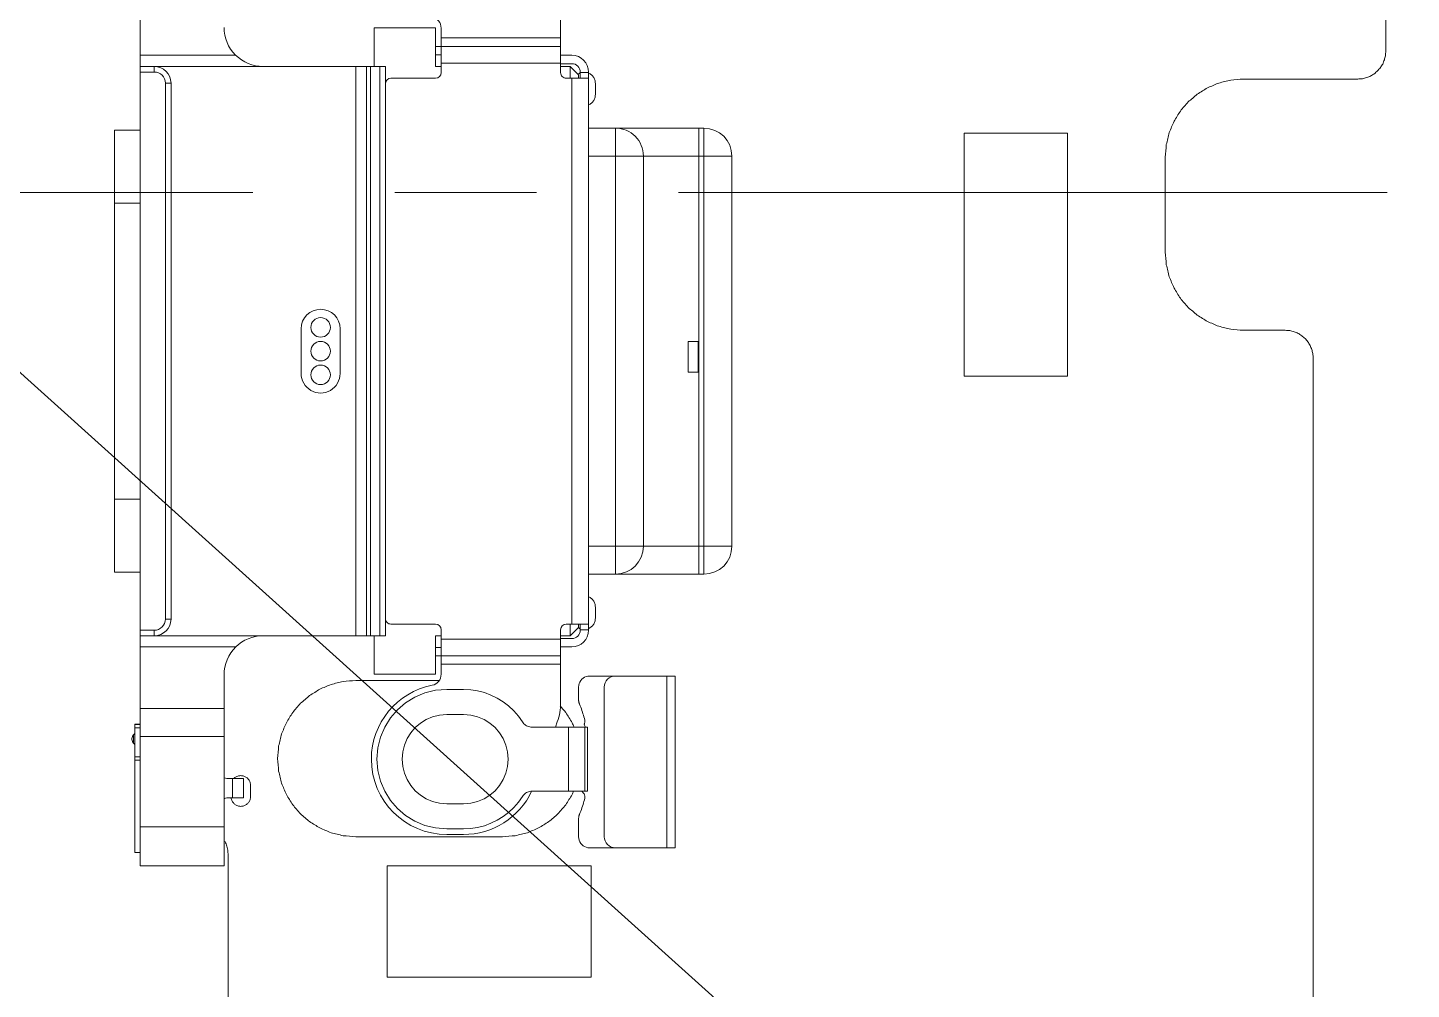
# Model space of a CAD drawing. Header units: millimetres. Extents: x 1863 to 2194, y 977 to 1295.
# Drawn here: x 2047.69 to 2072.48, y 1102.93 to 1120.16 of the extents above; entities that cross this region are included whole.
import ezdxf

# ---------------------------------------------------------------- set-up
doc = ezdxf.new("R2010")
doc.units = ezdxf.units.MM
doc.linetypes.add('CENTERX2', pattern=[101.6, 63.5, -12.7, 12.7, -12.7])
doc.layers.add('05 Tray 實際版框', color=220, linetype='Continuous', lineweight=25)
doc.layers.add('2', color=7, linetype='Continuous', true_color=0xffffff)
doc.layers.add('BMLJ', color=4, linetype='Continuous')
doc.layers.get('0').off()

# ---------------------------------------------------------------- blocks, each defined once
blk = doc.blocks.new('A$C1B9535D9')
at = {"layer": '2', "color": 35, "linetype": 'Continuous', "lineweight": 18}
for p, q in [((39.238, 17.536), (46.229, 17.536)), ((39.238, 17.536), (39.238, 14.968)), ((46.229, 14.968), (46.229, 17.536)), ((46.729, 17.036), (38.738, 17.036)), ((38.738, 14.968), (38.738, 17.036)), ((38.738, 16.944), (46.729, 16.944)), ((42.56, 16.756), (42.56, 16.934)), ((42.56, 16.934), (43.11, 16.934)), ((43.11, 16.934), (43.11, 16.756)), ((46.729, 17.036), (46.729, 14.968)), ((42.56, 16.756), (43.11, 16.756)), ((48.553, 16.519), (51.632, 16.519)), ((48.553, 16.369), (48.553, 16.519)), ((48.553, 16.369), (48.553, 14.99)), ((51.632, 16.369), (48.553, 16.369)), ((51.632, 14.99), (51.632, 16.519)), ((46.229, 15.951), (39.238, 15.951)), ((46.729, 15.454), (38.738, 15.454)), ((48.753, 15.251), (51.432, 15.251)), ((37.733, 14.969), (47.733, 14.969)), ((37.743, 14.969), (37.743, 14.819)), ((37.843, 14.969), (37.843, 14.569)), ((47.623, 14.969), (47.623, 14.569)), ((47.723, 14.969), (47.723, 14.819)), ((48.555, 14.958), (48.553, 14.99)), ((48.563, 14.927), (48.555, 14.958)), ((48.563, 14.927), (48.575, 14.899)), ((48.575, 14.899), (48.591, 14.872)), ((48.611, 14.849), (48.591, 14.872)), ((49.228, 14.869), (49.257, 14.878)), ((49.257, 14.878), (49.286, 14.886)), ((49.316, 14.894), (49.286, 14.886)), ((49.316, 14.894), (49.345, 14.901)), ((49.345, 14.901), (49.358, 14.903)), ((49.372, 14.903), (49.358, 14.903)), ((49.372, 14.903), (49.385, 14.902)), ((49.398, 14.899), (49.385, 14.902)), ((49.41, 14.894), (49.398, 14.899)), ((49.41, 14.894), (49.418, 14.89)), ((49.468, 13.955), (49.468, 14.949)), ((49.468, 14.949), (50.618, 14.949)), ((50.618, 14.901), (49.468, 14.901)), ((50.618, 13.955), (50.618, 14.949)), ((50.618, 14.846), (50.654, 14.88)), ((50.654, 14.88), (50.664, 14.888)), ((50.664, 14.888), (50.676, 14.894)), ((50.676, 14.894), (50.688, 14.899)), ((50.7, 14.902), (50.688, 14.899)), ((50.7, 14.902), (50.714, 14.903)), ((50.727, 14.903), (50.714, 14.903)), ((50.727, 14.903), (50.74, 14.901)), ((50.74, 14.901), (50.77, 14.894)), ((50.77, 14.894), (50.799, 14.886)), ((50.799, 14.886), (50.828, 14.878)), ((50.828, 14.878), (50.857, 14.87)), ((51.574, 14.849), (51.594, 14.872)), ((51.61, 14.899), (51.594, 14.872)), ((51.61, 14.899), (51.622, 14.927)), ((51.63, 14.958), (51.622, 14.927)), ((51.632, 14.99), (51.63, 14.958)), ((37.433, 14.669), (37.433, 14.469)), ((37.583, 14.669), (37.583, 14.469)), ((37.783, 14.789), (37.633, 14.639)), ((37.633, 14.639), (37.633, 14.469)), ((37.843, 14.639), (37.633, 14.639)), ((37.733, 14.819), (37.843, 14.819)), ((37.783, 14.789), (37.843, 14.789)), ((47.623, 14.669), (37.843, 14.669)), ((47.733, 14.819), (47.623, 14.819)), ((47.623, 14.789), (47.683, 14.789)), ((47.833, 14.639), (47.623, 14.639)), ((47.833, 14.639), (47.683, 14.789)), ((47.833, 14.639), (47.833, 14.469)), ((47.883, 14.669), (47.883, 14.469)), ((48.033, 14.669), (48.033, 14.469)), ((48.611, 14.849), (48.635, 14.829)), ((48.661, 14.813), (48.635, 14.829)), ((48.69, 14.801), (48.661, 14.813)), ((48.69, 14.801), (48.72, 14.793)), ((48.753, 14.79), (48.72, 14.793)), ((48.753, 14.79), (48.979, 14.79)), ((48.987, 14.791), (48.979, 14.79)), ((48.995, 14.791), (48.987, 14.791)), ((48.995, 14.791), (49.004, 14.792)), ((49.011, 14.793), (49.004, 14.792)), ((49.019, 14.795), (49.011, 14.793)), ((49.027, 14.797), (49.019, 14.795)), ((49.035, 14.799), (49.027, 14.797)), ((49.043, 14.801), (49.035, 14.799)), ((49.05, 14.804), (49.043, 14.801)), ((49.05, 14.804), (49.058, 14.807)), ((49.086, 14.819), (49.058, 14.807)), ((49.086, 14.819), (49.114, 14.83)), ((49.114, 14.83), (49.142, 14.841)), ((49.142, 14.841), (49.171, 14.851)), ((49.171, 14.851), (49.199, 14.86)), ((49.228, 14.869), (49.199, 14.86)), ((50.857, 14.87), (50.886, 14.861)), ((50.915, 14.851), (50.886, 14.861)), ((50.915, 14.851), (50.943, 14.841)), ((50.943, 14.841), (50.972, 14.83)), ((50.972, 14.83), (51, 14.819)), ((51, 14.819), (51.028, 14.807)), ((51.028, 14.807), (51.035, 14.804)), ((51.035, 14.804), (51.043, 14.801)), ((51.043, 14.801), (51.051, 14.799)), ((51.051, 14.799), (51.058, 14.797)), ((51.066, 14.795), (51.058, 14.797)), ((51.066, 14.795), (51.074, 14.794)), ((51.074, 14.794), (51.082, 14.793)), ((51.082, 14.793), (51.09, 14.792)), ((51.09, 14.792), (51.098, 14.791)), ((51.106, 14.791), (51.098, 14.791)), ((51.106, 14.791), (51.432, 14.79)), ((51.432, 14.79), (51.465, 14.793)), ((51.496, 14.801), (51.465, 14.793)), ((51.496, 14.801), (51.525, 14.813)), ((51.525, 14.813), (51.551, 14.829)), ((51.574, 14.849), (51.551, 14.829)), ((37.743, 14.469), (36.434, 14.469)), ((37.123, 14.469), (37.123, 12.328)), ((37.273, 14.469), (37.273, 12.228)), ((37.573, 12.328), (37.573, 14.469)), ((47.723, 14.469), (49.032, 14.469)), ((47.893, 12.328), (47.893, 14.469)), ((48.193, 14.469), (48.193, 12.228)), ((48.343, 14.469), (48.343, 12.328)), ((49.374, 14.408), (49.468, 14.374)), ((50.618, 14.612), (49.468, 14.612)), ((49.452, 13.876), (49.459, 13.895)), ((49.459, 13.895), (49.464, 13.914)), ((49.464, 13.914), (49.467, 13.934)), ((49.467, 13.934), (49.468, 13.955)), ((50.618, 13.955), (50.619, 13.934)), ((50.619, 13.934), (50.622, 13.914)), ((50.622, 13.914), (50.627, 13.895)), ((50.627, 13.895), (50.634, 13.876)), ((49.175, 13.628), (49.271, 13.711)), ((49.271, 13.711), (49.375, 13.785)), ((49.375, 13.785), (49.392, 13.797)), ((49.392, 13.797), (49.407, 13.81)), ((49.407, 13.81), (49.421, 13.825)), ((49.421, 13.825), (49.433, 13.841)), ((49.433, 13.841), (49.443, 13.858)), ((49.443, 13.858), (49.452, 13.876)), ((50.634, 13.876), (50.642, 13.858)), ((50.642, 13.858), (50.653, 13.841)), ((50.653, 13.841), (50.665, 13.825)), ((50.665, 13.825), (50.679, 13.81)), ((50.679, 13.81), (50.694, 13.797)), ((50.694, 13.797), (50.711, 13.785)), ((50.711, 13.785), (50.815, 13.711)), ((50.815, 13.711), (50.911, 13.628)), ((48.948, 13.332), (49.014, 13.438)), ((49.014, 13.438), (49.09, 13.537)), ((49.09, 13.537), (49.175, 13.628)), ((49.675, 13.439), (49.57, 13.374)), ((49.79, 13.487), (49.675, 13.439)), ((49.913, 13.518), (49.79, 13.487)), ((50.043, 13.528), (49.913, 13.518)), ((50.173, 13.518), (50.043, 13.528)), ((50.296, 13.487), (50.173, 13.518)), ((50.41, 13.439), (50.296, 13.487)), ((50.515, 13.374), (50.41, 13.439)), ((50.911, 13.628), (50.996, 13.537)), ((50.996, 13.537), (51.072, 13.438)), ((51.072, 13.438), (51.138, 13.332)), ((48.85, 13.103), (48.894, 13.22)), ((48.894, 13.22), (48.948, 13.332)), ((49.397, 13.201), (49.332, 13.096)), ((49.477, 13.294), (49.397, 13.201)), ((49.57, 13.374), (49.477, 13.294)), ((50.609, 13.294), (50.515, 13.374)), ((50.689, 13.201), (50.609, 13.294)), ((50.754, 13.096), (50.689, 13.201)), ((51.138, 13.332), (51.192, 13.22)), ((51.192, 13.22), (51.236, 13.102)), ((48.8, 12.857), (48.819, 12.981)), ((48.819, 12.981), (48.85, 13.103)), ((49.284, 12.981), (49.253, 12.858)), ((49.332, 13.096), (49.284, 12.981)), ((50.802, 12.981), (50.754, 13.096)), ((50.832, 12.858), (50.802, 12.981)), ((51.236, 13.102), (51.267, 12.981)), ((51.267, 12.981), (51.286, 12.856)), ((48.793, 12.729), (48.8, 12.857)), ((48.793, 12.428), (48.793, 12.729)), ((49.253, 12.858), (49.243, 12.729)), ((49.243, 12.729), (49.243, 12.428)), ((50.843, 12.729), (50.832, 12.858)), ((50.843, 12.428), (50.843, 12.729)), ((51.286, 12.856), (51.293, 12.729)), ((51.293, 12.729), (51.293, 12.428)), ((51.393, 12.428), (51.393, 12.728)), ((48.809, 12.226), (48.793, 12.428)), ((49.243, 12.428), (49.253, 12.299)), ((50.832, 12.299), (50.843, 12.428)), ((51.293, 12.428), (51.276, 12.226)), ((36.943, 12.229), (37.633, 12.229)), ((36.943, 11.129), (36.943, 12.229)), ((37.743, 12.328), (36.944, 12.328)), ((37.423, 12.228), (37.423, 12.328)), ((37.633, 12.328), (37.633, 12.229)), ((37.843, 11.429), (37.843, 12.228)), ((47.623, 11.429), (47.623, 12.228)), ((48.522, 12.328), (47.723, 12.328)), ((47.833, 12.328), (47.833, 12.229)), ((47.833, 12.229), (48.523, 12.229)), ((48.043, 12.228), (48.043, 12.328)), ((48.523, 12.229), (48.523, 11.129)), ((48.857, 12.033), (48.809, 12.226)), ((49.253, 12.299), (49.284, 12.176)), ((49.284, 12.176), (49.332, 12.061)), ((50.754, 12.061), (50.802, 12.176)), ((50.802, 12.176), (50.832, 12.299)), ((51.276, 12.226), (51.229, 12.033)), ((48.932, 11.854), (48.857, 12.033)), ((49.332, 12.061), (49.397, 11.956)), ((49.397, 11.956), (49.477, 11.863)), ((50.609, 11.863), (50.689, 11.956)), ((50.689, 11.956), (50.754, 12.061)), ((51.229, 12.033), (51.153, 11.854)), ((49.034, 11.69), (48.932, 11.854)), ((49.159, 11.545), (49.034, 11.69)), ((49.477, 11.863), (49.57, 11.783)), ((49.57, 11.783), (49.675, 11.718)), ((49.675, 11.718), (49.79, 11.67)), ((49.79, 11.67), (49.913, 11.639)), ((50.173, 11.639), (50.296, 11.67)), ((50.296, 11.67), (50.41, 11.718)), ((50.41, 11.718), (50.515, 11.783)), ((50.515, 11.783), (50.609, 11.863)), ((51.052, 11.69), (50.927, 11.545)), ((51.153, 11.854), (51.052, 11.69)), ((49.305, 11.42), (49.159, 11.545)), ((49.469, 11.318), (49.305, 11.42)), ((49.913, 11.639), (50.043, 11.629)), ((50.043, 11.629), (50.173, 11.639)), ((50.781, 11.42), (50.617, 11.318)), ((50.927, 11.545), (50.781, 11.42)), ((37.633, 6.939), (37.633, 11.329)), ((37.633, 11.329), (47.833, 11.329)), ((47.833, 11.229), (37.633, 11.229)), ((47.833, 11.329), (47.833, 6.939)), ((49.648, 11.243), (49.469, 11.318)), ((49.84, 11.195), (49.648, 11.243)), ((50.043, 11.179), (49.84, 11.195)), ((50.246, 11.195), (50.043, 11.179)), ((50.438, 11.243), (50.246, 11.195)), ((50.617, 11.318), (50.438, 11.243)), ((36.943, 11.129), (37.633, 11.129)), ((37.633, 11.06), (47.833, 11.06)), ((47.833, 10.989), (37.633, 10.989)), ((47.833, 11.129), (48.523, 11.129)), ((47.833, 10.799), (37.633, 10.799)), ((43.133, 10.519), (42.333, 10.519)), ((42.333, 9.819), (43.133, 9.819)), ((50.388, 8.489), (50.388, 8.789)), ((50.388, 8.789), (50.738, 8.789)), ((50.738, 8.789), (50.738, 8.489)), ((37.433, 6.939), (37.433, 8.649)), ((48.033, 8.649), (48.033, 6.939)), ((51.953, 8.439), (48.533, 8.439)), ((49.135, 6.939), (49.135, 8.439)), ((49.635, 8.439), (49.635, 6.939)), ((50.738, 8.589), (50.388, 8.589)), ((50.738, 8.566), (50.741, 8.566)), ((51.258, 8.439), (51.258, 6.939)), ((51.953, 6.939), (51.953, 8.439)), ((37.933, 7.489), (47.533, 7.489)), ((37.933, 7.389), (37.933, 7.489)), ((47.533, 7.389), (47.533, 7.489)), ((37.733, 7.189), (37.633, 7.189)), ((37.733, 6.939), (37.733, 7.189)), ((37.933, 7.389), (47.533, 7.389)), ((47.733, 7.189), (47.833, 7.189)), ((47.733, 6.939), (47.733, 7.189)), ((33.513, 6.939), (37.433, 6.939)), ((37.433, 6.939), (51.953, 6.939)), ((38.777, 6.939), (38.777, 6.478)), ((40.083, 6.478), (40.083, 6.939)), ((45.384, 6.939), (45.384, 6.478)), ((46.69, 6.478), (46.69, 6.939)), ((49.413, 6.939), (49.413, 6.839)), ((51.713, 6.839), (49.413, 6.839)), ((49.424, 6.839), (49.424, 6.939)), ((49.483, 6.939), (49.483, 6.839)), ((49.755, 6.819), (49.608, 6.819)), ((49.692, 6.789), (49.671, 6.789)), ((50.004, 6.839), (50.004, 6.939)), ((50.06, 6.939), (50.06, 6.839)), ((51.713, 6.839), (51.713, 6.939)), ((40.083, 6.478), (45.384, 6.478))]:
    blk.add_line(p, q, dxfattribs=at)
for centre in [(42.308, 10.169), (42.733, 10.169), (43.158, 10.169)]:
    blk.add_circle(centre, 0.175, dxfattribs=at)
for centre, radius, start, end in [((39.238, 17.036), 0.5, 90, 180), ((46.229, 17.036), 0.5, 360, 90), ((48.753, 15.451), 0.2, 180.0042, 270), ((51.432, 15.451), 0.2, 270, 0.0008), ((37.733, 14.669), 0.3, 90, 180), ((47.733, 14.669), 0.3, 0, 90), ((50.133, 13.33), 1.715, 112.8029, 114.6168), ((37.733, 14.669), 0.15, 90, 180), ((47.733, 14.669), 0.15, 0, 90), ((37.743, 14.569), 0.1, 270, 0), ((47.723, 14.569), 0.1, 180, 270), ((49.032, 13.469), 1, 70, 89.9998), ((50.043, 12.728), 1.35, 0, 64.7992), ((50.043, 12.428), 1.35, 270.0002, 0), ((36.944, 12.128), 0.2, 90.001, 168.841), ((37.743, 12.228), 0.1, 360, 90), ((47.723, 12.228), 0.1, 90, 180), ((48.522, 12.128), 0.2, 11.159, 89.999), ((50.043, 12.428), 1.35, 191.159, 269.9998), ((37.943, 11.429), 0.1, 180, 270), ((47.523, 11.429), 0.1, 270, 0), ((42.333, 10.169), 0.35, 90, 270), ((43.133, 10.169), 0.35, 270, 90), ((36.933, 9.139), 0.7, 269.9995, 0), ((48.533, 9.139), 0.7, 224.4153, 270), ((50.288, 8.489), 0.1, 329.9988, 0), ((50.838, 8.489), 0.1, 180, 210.0012), ((37.933, 7.189), 0.3, 90, 180), ((47.533, 7.189), 0.3, 0, 90), ((37.933, 7.189), 0.2, 90, 180), ((47.533, 7.189), 0.2, 0, 90), ((49.569, 6.789), 0.05, 37.9799, 90), ((49.671, 6.869), 0.08, 217.9799, 270), ((49.692, 6.869), 0.08, 270, 322.0201), ((49.794, 6.789), 0.05, 90, 142.0201)]:
    blk.add_arc(centre, radius, start, end, dxfattribs=at)
for centre, major_axis, ratio, start_param, end_param in [((39.238, 15.454), (0.5, 0), 0.993346, 1.570796, 3.141593), ((46.229, 15.454), (-0.5, 0), 0.993346, 3.141593, 4.712389), ((48.533, 9.139), (0.643, 0.278), 1, 2.73378, 3.508974)]:
    blk.add_ellipse(centre, major_axis=major_axis, ratio=ratio, start_param=start_param, end_param=end_param, dxfattribs=at)
for points, degree in [([(37.359, 29.25), (13.53, 29.25)], 1), ([(37.44, 29.243), (37.413, 29.245), (37.386, 29.247), (37.359, 29.25)], 3), ([(37.517, 29.224), (37.491, 29.23), (37.466, 29.237), (37.44, 29.243)], 3), ([(37.589, 29.194), (37.565, 29.204), (37.541, 29.214), (37.517, 29.224)], 3), ([(37.654, 29.153), (37.632, 29.167), (37.611, 29.18), (37.589, 29.194)], 3), ([(37.713, 29.103), (37.693, 29.12), (37.674, 29.136), (37.654, 29.153)], 3), ([(37.763, 29.045), (37.746, 29.064), (37.729, 29.084), (37.713, 29.103)], 3), ([(37.803, 28.979), (37.79, 29.001), (37.776, 29.023), (37.763, 29.045)], 3), ([(37.833, 28.908), (37.823, 28.931), (37.813, 28.955), (37.803, 28.979)], 3), ([(37.852, 28.83), (37.846, 28.856), (37.84, 28.882), (37.833, 28.908)], 3), ([(37.859, 28.749), (37.857, 28.776), (37.855, 28.803), (37.852, 28.83)], 3), ([(37.859, 26.699), (37.859, 28.749)], 1), ([(42.505, 27.803), (42.489, 27.784), (42.472, 27.764), (42.456, 27.745)], 3), ([(42.564, 27.853), (42.544, 27.837), (42.525, 27.82), (42.505, 27.803)], 3), ([(42.629, 27.894), (42.607, 27.88), (42.586, 27.867), (42.564, 27.853)], 3), ([(42.701, 27.924), (42.677, 27.914), (42.653, 27.904), (42.629, 27.894)], 3), ([(42.778, 27.943), (42.752, 27.937), (42.727, 27.931), (42.701, 27.924)], 3), ([(42.859, 27.95), (42.832, 27.948), (42.805, 27.946), (42.778, 27.943)], 3), ([(55.077, 27.95), (42.859, 27.95)], 1), ([(42.366, 27.531), (42.363, 27.504), (42.361, 27.477), (42.359, 27.45)], 3), ([(42.385, 27.608), (42.378, 27.582), (42.372, 27.556), (42.366, 27.531)], 3), ([(42.415, 27.679), (42.405, 27.655), (42.395, 27.631), (42.385, 27.608)], 3), ([(42.456, 27.745), (42.442, 27.723), (42.428, 27.701), (42.415, 27.679)], 3), ([(42.359, 27.45), (42.359, 26.699)], 1), ([(37.877, 26.472), (37.871, 26.548), (37.865, 26.624), (37.859, 26.699)], 3), ([(42.359, 26.699), (42.353, 26.624), (42.347, 26.548), (42.341, 26.472)], 3), ([(37.93, 26.257), (37.913, 26.329), (37.895, 26.401), (37.877, 26.472)], 3), ([(42.341, 26.472), (42.323, 26.401), (42.305, 26.329), (42.288, 26.257)], 3), ([(38.015, 26.056), (37.987, 26.123), (37.959, 26.19), (37.93, 26.257)], 3), ([(38.129, 25.873), (38.091, 25.934), (38.053, 25.995), (38.015, 26.056)], 3), ([(42.203, 26.056), (42.165, 25.995), (42.127, 25.934), (42.089, 25.873)], 3), ([(42.288, 26.257), (42.259, 26.19), (42.231, 26.123), (42.203, 26.056)], 3), ([(38.269, 25.71), (38.222, 25.764), (38.176, 25.818), (38.129, 25.873)], 3), ([(42.089, 25.873), (42.042, 25.818), (41.996, 25.764), (41.949, 25.71)], 3), ([(38.432, 25.57), (38.378, 25.616), (38.323, 25.663), (38.269, 25.71)], 3), ([(38.616, 25.456), (38.554, 25.494), (38.493, 25.532), (38.432, 25.57)], 3), ([(41.786, 25.57), (41.725, 25.532), (41.664, 25.494), (41.602, 25.456)], 3), ([(41.949, 25.71), (41.895, 25.663), (41.84, 25.616), (41.786, 25.57)], 3), ([(38.816, 25.371), (38.749, 25.4), (38.683, 25.428), (38.616, 25.456)], 3), ([(39.032, 25.318), (38.96, 25.336), (38.888, 25.354), (38.816, 25.371)], 3), ([(39.259, 25.3), (39.183, 25.306), (39.108, 25.312), (39.032, 25.318)], 3), ([(40.959, 25.3), (39.259, 25.3)], 1), ([(41.186, 25.318), (41.11, 25.312), (41.035, 25.306), (40.959, 25.3)], 3), ([(41.402, 25.371), (41.33, 25.354), (41.258, 25.336), (41.186, 25.318)], 3), ([(41.602, 25.456), (41.535, 25.428), (41.468, 25.4), (41.402, 25.371)], 3), ([(43.179, 23.546), (38.829, 23.546)], 1), ([(38.829, 23.546), (38.829, 21.697)], 1), ([(43.179, 21.697), (43.179, 23.546)], 1), ([(38.829, 21.697), (43.179, 21.697)], 1), ([(37.759, 14.983), (37.757, 14.978), (37.755, 14.974), (37.753, 14.969)], 3), ([(37.776, 15.009), (37.77, 15.001), (37.765, 14.992), (37.759, 14.983)], 3), ([(37.796, 15.033), (37.789, 15.025), (37.782, 15.017), (37.776, 15.009)], 3), ([(37.819, 15.052), (37.811, 15.046), (37.803, 15.039), (37.796, 15.033)], 3), ([(37.845, 15.069), (37.836, 15.063), (37.828, 15.058), (37.819, 15.052)], 3), ([(37.874, 15.081), (37.864, 15.077), (37.855, 15.073), (37.845, 15.069)], 3), ([(37.905, 15.088), (37.894, 15.086), (37.884, 15.083), (37.874, 15.081)], 3), ([(37.937, 15.091), (37.926, 15.09), (37.915, 15.089), (37.905, 15.088)], 3), ([(38.137, 15.091), (37.937, 15.091)], 1), ([(38.169, 15.088), (38.159, 15.089), (38.148, 15.09), (38.137, 15.091)], 3), ([(38.2, 15.081), (38.19, 15.083), (38.18, 15.086), (38.169, 15.088)], 3), ([(38.229, 15.069), (38.219, 15.073), (38.21, 15.077), (38.2, 15.081)], 3), ([(38.255, 15.052), (38.246, 15.058), (38.238, 15.063), (38.229, 15.069)], 3), ([(38.278, 15.033), (38.271, 15.039), (38.263, 15.046), (38.255, 15.052)], 3), ([(38.298, 15.009), (38.292, 15.017), (38.285, 15.025), (38.278, 15.033)], 3), ([(38.315, 14.983), (38.309, 14.992), (38.304, 15.001), (38.298, 15.009)], 3), ([(38.321, 14.969), (38.319, 14.974), (38.317, 14.978), (38.315, 14.983)], 3), ([(47.14, 14.983), (47.138, 14.978), (47.136, 14.974), (47.134, 14.969)], 3), ([(47.156, 15.009), (47.151, 15.001), (47.145, 14.992), (47.14, 14.983)], 3), ([(47.176, 15.033), (47.17, 15.025), (47.163, 15.017), (47.156, 15.009)], 3), ([(47.2, 15.052), (47.192, 15.046), (47.184, 15.039), (47.176, 15.033)], 3), ([(47.226, 15.069), (47.217, 15.063), (47.208, 15.058), (47.2, 15.052)], 3), ([(47.255, 15.081), (47.245, 15.077), (47.235, 15.073), (47.226, 15.069)], 3), ([(47.285, 15.088), (47.275, 15.086), (47.265, 15.083), (47.255, 15.081)], 3), ([(47.318, 15.091), (47.307, 15.09), (47.296, 15.089), (47.285, 15.088)], 3), ([(47.518, 15.091), (47.318, 15.091)], 1), ([(47.55, 15.088), (47.539, 15.089), (47.529, 15.09), (47.518, 15.091)], 3), ([(47.581, 15.081), (47.571, 15.083), (47.56, 15.086), (47.55, 15.088)], 3), ([(47.61, 15.069), (47.6, 15.073), (47.591, 15.077), (47.581, 15.081)], 3), ([(47.636, 15.052), (47.627, 15.058), (47.618, 15.063), (47.61, 15.069)], 3), ([(47.659, 15.033), (47.651, 15.039), (47.644, 15.046), (47.636, 15.052)], 3), ([(47.679, 15.009), (47.672, 15.017), (47.666, 15.025), (47.659, 15.033)], 3), ([(47.695, 14.983), (47.69, 14.992), (47.684, 15.001), (47.679, 15.009)], 3), ([(47.701, 14.969), (47.699, 14.974), (47.697, 14.978), (47.695, 14.983)], 3), ([(51.952, 15.014), (51.952, 11.363)], 1), ([(53.947, 15.014), (51.952, 15.014)], 1), ([(53.947, 11.363), (53.947, 15.014)], 1), ([(37.751, 14.819), (37.754, 14.812), (37.757, 14.806), (37.759, 14.8)], 3), ([(37.759, 14.8), (37.764, 14.793), (37.768, 14.785), (37.773, 14.778)], 3), ([(47.686, 14.785), (47.689, 14.79), (47.692, 14.795), (47.695, 14.8)], 3), ([(47.695, 14.8), (47.698, 14.806), (47.701, 14.812), (47.703, 14.819)], 3), ([(49.206, 14.561), (49.267, 14.599), (49.328, 14.637), (49.389, 14.675)], 3), ([(49.389, 14.675), (49.415, 14.686), (49.442, 14.697), (49.468, 14.708)], 3), ([(50.618, 14.699), (50.637, 14.691), (50.656, 14.683), (50.676, 14.675)], 3), ([(50.676, 14.675), (50.737, 14.637), (50.798, 14.599), (50.859, 14.561)], 3), ([(49.087, 14.459), (49.127, 14.493), (49.166, 14.527), (49.206, 14.561)], 3), ([(50.859, 14.561), (50.914, 14.514), (50.968, 14.467), (51.022, 14.421)], 3), ([(51.022, 14.421), (51.069, 14.366), (51.116, 14.312), (51.162, 14.257)], 3), ([(51.162, 14.257), (51.2, 14.196), (51.238, 14.135), (51.276, 14.074)], 3), ([(51.276, 14.074), (51.305, 14.007), (51.333, 13.94), (51.361, 13.873)], 3), ([(51.361, 13.873), (51.379, 13.801), (51.397, 13.729), (51.414, 13.657)], 3), ([(51.414, 13.657), (51.42, 13.581), (51.426, 13.506), (51.433, 13.43)], 3), ([(51.433, 13.43), (51.433, 10.799)], 1), ([(48.632, 10.799), (48.632, 12.291)], 1), ([(51.952, 11.363), (53.947, 11.363)], 1), ([(48.651, 10.572), (48.645, 10.647), (48.638, 10.723), (48.632, 10.799)], 3), ([(51.433, 10.799), (51.426, 10.723), (51.42, 10.647), (51.414, 10.572)], 3), ([(48.704, 10.356), (48.686, 10.428), (48.668, 10.5), (48.651, 10.572)], 3), ([(51.414, 10.572), (51.397, 10.5), (51.379, 10.428), (51.361, 10.356)], 3), ([(48.789, 10.155), (48.76, 10.222), (48.732, 10.289), (48.704, 10.356)], 3), ([(51.361, 10.356), (51.333, 10.289), (51.305, 10.222), (51.276, 10.155)], 3), ([(48.902, 9.972), (48.865, 10.033), (48.827, 10.094), (48.789, 10.155)], 3), ([(49.042, 9.809), (48.996, 9.863), (48.949, 9.918), (48.902, 9.972)], 3), ([(51.162, 9.972), (51.116, 9.918), (51.069, 9.863), (51.022, 9.809)], 3), ([(51.276, 10.155), (51.238, 10.094), (51.2, 10.033), (51.162, 9.972)], 3), ([(49.206, 9.669), (49.151, 9.716), (49.097, 9.762), (49.042, 9.809)], 3), ([(49.389, 9.555), (49.328, 9.593), (49.267, 9.631), (49.206, 9.669)], 3), ([(50.859, 9.669), (50.798, 9.631), (50.737, 9.593), (50.676, 9.555)], 3), ([(51.022, 9.809), (50.968, 9.762), (50.914, 9.716), (50.859, 9.669)], 3), ([(49.59, 9.47), (49.523, 9.499), (49.456, 9.527), (49.389, 9.555)], 3), ([(49.805, 9.417), (49.733, 9.435), (49.662, 9.453), (49.59, 9.47)], 3), ([(50.475, 9.47), (50.403, 9.453), (50.331, 9.435), (50.259, 9.417)], 3), ([(50.676, 9.555), (50.609, 9.527), (50.542, 9.499), (50.475, 9.47)], 3), ([(50.032, 9.399), (49.957, 9.405), (49.881, 9.411), (49.805, 9.417)], 3), ([(50.259, 9.417), (50.184, 9.411), (50.108, 9.405), (50.032, 9.399)], 3), ([(50.34, 8.767), (50.339, 8.758), (50.339, 8.748), (50.338, 8.739)], 3), ([(50.338, 8.739), (50.339, 8.729), (50.339, 8.72), (50.34, 8.71)], 3), ([(50.347, 8.794), (50.344, 8.785), (50.342, 8.776), (50.34, 8.767)], 3), ([(50.34, 8.71), (50.342, 8.701), (50.344, 8.693), (50.347, 8.684)], 3), ([(50.357, 8.819), (50.354, 8.811), (50.35, 8.803), (50.347, 8.794)], 3), ([(50.347, 8.684), (50.35, 8.675), (50.354, 8.667), (50.357, 8.658)], 3), ([(50.372, 8.842), (50.367, 8.835), (50.362, 8.827), (50.357, 8.819)], 3), ([(50.389, 8.863), (50.383, 8.856), (50.377, 8.849), (50.372, 8.842)], 3), ([(50.409, 8.88), (50.403, 8.874), (50.396, 8.869), (50.389, 8.863)], 3), ([(50.432, 8.894), (50.425, 8.89), (50.417, 8.885), (50.409, 8.88)], 3), ([(50.458, 8.905), (50.449, 8.902), (50.441, 8.898), (50.432, 8.894)], 3), ([(50.485, 8.912), (50.476, 8.909), (50.467, 8.907), (50.458, 8.905)], 3), ([(50.513, 8.914), (50.504, 8.913), (50.494, 8.912), (50.485, 8.912)], 3), ([(50.713, 8.914), (50.513, 8.914)], 1), ([(50.741, 8.912), (50.732, 8.912), (50.722, 8.913), (50.713, 8.914)], 3), ([(50.768, 8.905), (50.759, 8.907), (50.75, 8.909), (50.741, 8.912)], 3), ([(50.793, 8.894), (50.785, 8.898), (50.777, 8.902), (50.768, 8.905)], 3), ([(50.816, 8.88), (50.809, 8.885), (50.801, 8.89), (50.793, 8.894)], 3), ([(50.837, 8.863), (50.83, 8.869), (50.823, 8.874), (50.816, 8.88)], 3), ([(50.854, 8.842), (50.848, 8.849), (50.843, 8.856), (50.837, 8.863)], 3), ([(50.869, 8.819), (50.864, 8.827), (50.859, 8.835), (50.854, 8.842)], 3), ([(50.879, 8.794), (50.876, 8.803), (50.872, 8.811), (50.869, 8.819)], 3), ([(50.869, 8.658), (50.872, 8.667), (50.876, 8.675), (50.879, 8.684)], 3), ([(50.886, 8.767), (50.884, 8.776), (50.881, 8.785), (50.879, 8.794)], 3), ([(50.879, 8.684), (50.881, 8.693), (50.884, 8.701), (50.886, 8.71)], 3), ([(50.888, 8.739), (50.887, 8.748), (50.887, 8.758), (50.886, 8.767)], 3), ([(50.886, 8.71), (50.887, 8.72), (50.887, 8.729), (50.888, 8.739)], 3), ([(50.357, 8.658), (50.362, 8.651), (50.367, 8.643), (50.372, 8.635)], 3), ([(50.372, 8.635), (50.377, 8.629), (50.383, 8.622), (50.389, 8.615)], 3), ([(50.741, 8.566), (50.75, 8.568), (50.759, 8.57), (50.768, 8.572)], 3), ([(50.768, 8.572), (50.777, 8.576), (50.785, 8.58), (50.793, 8.583)], 3), ([(50.793, 8.583), (50.801, 8.588), (50.809, 8.593), (50.816, 8.597)], 3), ([(50.816, 8.597), (50.823, 8.603), (50.83, 8.609), (50.837, 8.615)], 3), ([(50.837, 8.615), (50.843, 8.622), (50.848, 8.629), (50.854, 8.635)], 3), ([(50.854, 8.635), (50.859, 8.643), (50.864, 8.651), (50.869, 8.658)], 3), ([(51.518, 8.459), (51.532, 8.465), (51.546, 8.471), (51.56, 8.477)], 3), ([(51.56, 8.477), (51.574, 8.482), (51.589, 8.487), (51.603, 8.492)], 3), ([(51.603, 8.492), (51.618, 8.495), (51.633, 8.499), (51.648, 8.502)], 3), ([(51.648, 8.502), (51.663, 8.504), (51.678, 8.506), (51.693, 8.509)], 3), ([(51.693, 8.509), (51.709, 8.509), (51.724, 8.51), (51.74, 8.511)], 3), ([(51.74, 8.511), (68.133, 8.511)], 1)]:
    blk.add_open_spline(points, degree=degree, dxfattribs=at)
for points, knots in [([(49.6, 6.839), (49.607, 6.839), (49.613, 6.839), (49.622, 6.839), (49.625, 6.839), (49.63, 6.839), (49.632, 6.839), (49.636, 6.839), (49.637, 6.839), (49.653, 6.839), (49.667, 6.839), (49.682, 6.839)], [0, 0, 0, 0, 0.196199, 0.196199, 0.39715, 0.39715, 0.5981, 0.5981, 0.79905, 0.79905, 1, 1, 1, 1]), ([(49.682, 6.839), (49.697, 6.839), (49.712, 6.839), (49.731, 6.839), (49.738, 6.839), (49.742, 6.839)], [0, 0, 0, 0, 0.505827, 0.505827, 1, 1, 1, 1]), ([(40.083, 6.478), (40.044, 6.478), (40.005, 6.478), (39.926, 6.478), (39.887, 6.478), (39.77, 6.478), (39.692, 6.478), (39.596, 6.478), (39.576, 6.478), (39.538, 6.478), (39.519, 6.478), (39.462, 6.478), (39.425, 6.478), (39.353, 6.478), (39.318, 6.478), (39.266, 6.478), (39.249, 6.478), (39.216, 6.478), (39.2, 6.478), (39.12, 6.478), (39.063, 6.478), (39, 6.478), (38.988, 6.478), (38.964, 6.478), (38.953, 6.478), (38.921, 6.478), (38.882, 6.478), (38.851, 6.478), (38.831, 6.478), (38.825, 6.478), (38.814, 6.478), (38.809, 6.478), (38.787, 6.478), (38.777, 6.478), (38.777, 6.478), (38.777, 6.478), (38.777, 6.478)], [0, 0, 0, 0, 0.062461, 0.062461, 0.124922, 0.124922, 0.249844, 0.249844, 0.281074, 0.281074, 0.312305, 0.312305, 0.374766, 0.374766, 0.437227, 0.437227, 0.468457, 0.468457, 0.499688, 0.499688, 0.62461, 0.62461, 0.65584, 0.65584, 0.687071, 0.687071, 0.749532, 0.811993, 0.811993, 0.843223, 0.843223, 0.874454, 0.874454, 0.999376, 0.999376, 1, 1, 1, 1]), ([(45.384, 6.478), (45.423, 6.478), (45.462, 6.478), (45.541, 6.478), (45.58, 6.478), (45.658, 6.478), (45.697, 6.478), (45.775, 6.478), (45.813, 6.478), (45.871, 6.478), (45.89, 6.478), (45.929, 6.478), (45.948, 6.478), (46.005, 6.478), (46.042, 6.478), (46.114, 6.478), (46.149, 6.478), (46.2, 6.478), (46.217, 6.478), (46.25, 6.478), (46.266, 6.478), (46.346, 6.478), (46.403, 6.478), (46.466, 6.478), (46.479, 6.478), (46.502, 6.478), (46.514, 6.478), (46.546, 6.478), (46.585, 6.478), (46.616, 6.478), (46.643, 6.478), (46.654, 6.478), (46.681, 6.478), (46.69, 6.478), (46.69, 6.478), (46.69, 6.478), (46.69, 6.478)], [0, 0, 0, 0, 0.062484, 0.062484, 0.124969, 0.124969, 0.187453, 0.187453, 0.249937, 0.249937, 0.281179, 0.281179, 0.312421, 0.312421, 0.374906, 0.374906, 0.43739, 0.43739, 0.468632, 0.468632, 0.499874, 0.499874, 0.624843, 0.624843, 0.656085, 0.656085, 0.687327, 0.687327, 0.749811, 0.812295, 0.812295, 0.87478, 0.87478, 0.999748, 0.999748, 1, 1, 1, 1])]:
    blk.add_open_spline(points, degree=3, knots=knots, dxfattribs=at)

msp = doc.modelspace()

# ---------------------------------------------------------------- linework, layer by layer
at = {"layer": '05 Tray 實際版框', "linetype": 'CENTERX2', "lineweight": 0, "ltscale": 0.2}
msp.add_line((2193.966, 1117.203), (1893.966, 1117.203), dxfattribs=at)
at = {"layer": 'BMLJ'}
msp.add_line((1893.966, 1252.203), (2193.966, 982.203), dxfattribs=at)

# ---------------------------------------------------------------- block references
at = {"linetype": 'Continuous', "rotation": 270}
msp.add_blockref('A$C1B9535D9', (2042.769, 1157.094), dxfattribs=at)

doc.saveas('drawing.dxf')
